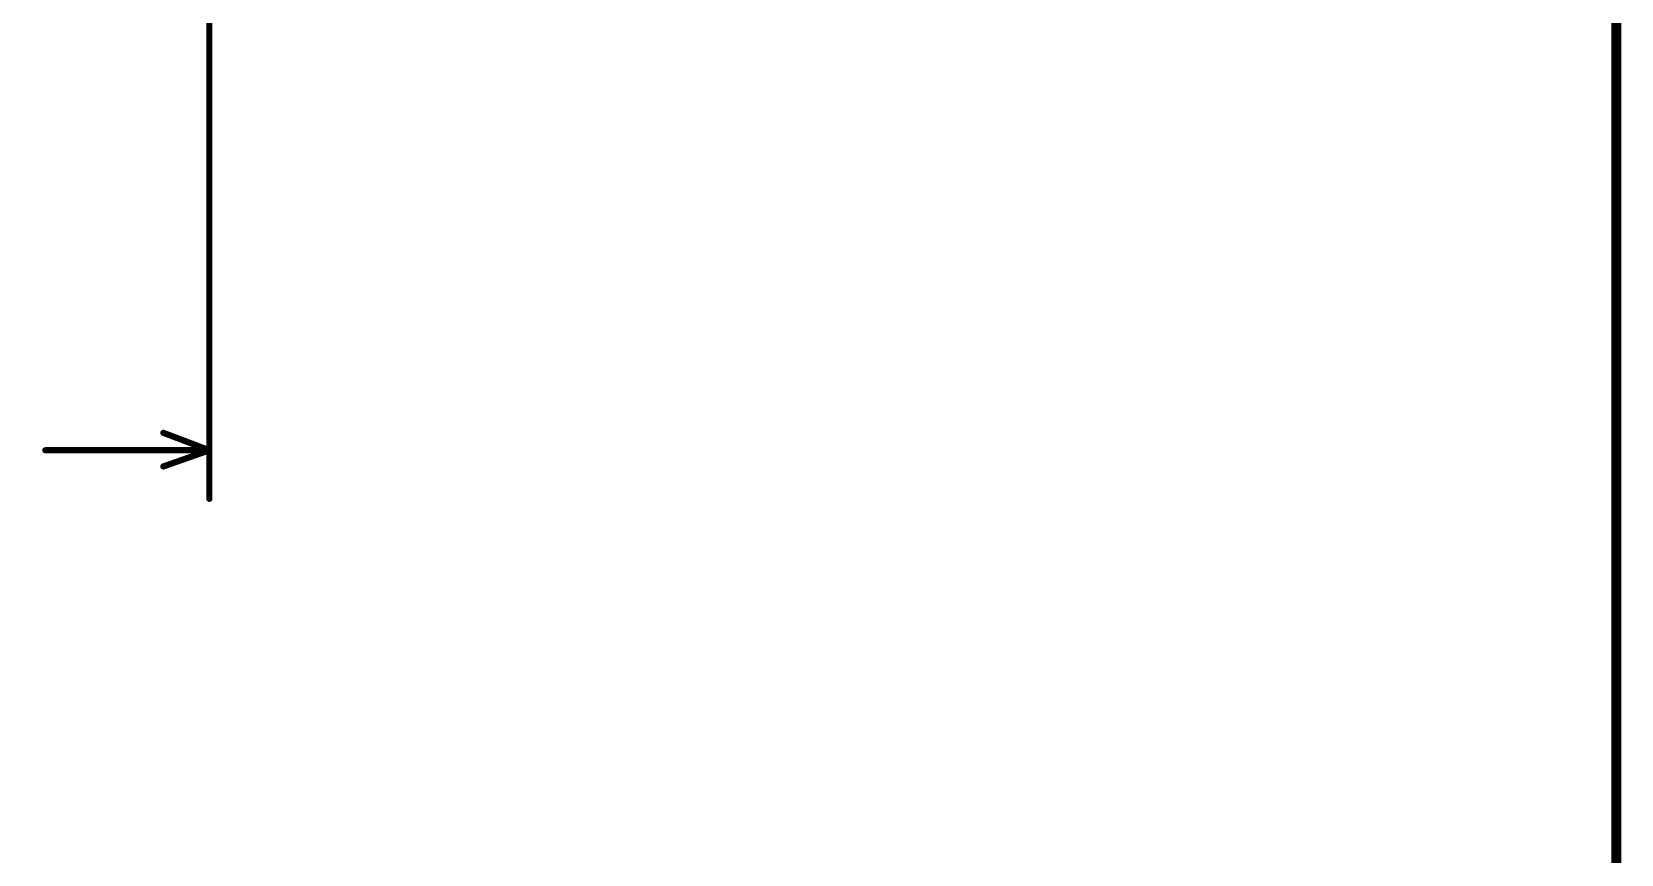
# Model space of a CAD drawing. Extents: x 2.09 to 10.05, y 1.3 to 6.57.
# Drawn here: x 8.772 to 10.051, y 3.84 to 4.501 of the extents above; entities that cross this region are included whole.
import ezdxf

# ---------------------------------------------------------------- set-up
doc = ezdxf.new("R2010")
doc.units = 0
doc.header["$LTSCALE"] = 25
doc.layers.get('0').update_dxf_attribs({"linetype": 'CONTINUOUS'})

# ---------------------------------------------------------------- blocks, each defined once
blk = doc.blocks.new('DISC')
at = {"color": 0, "const_width": 0.5}
blk.add_lwpolyline([(0, 0.25, 1), (0, -0.25, 1)], format="xyb", close=True, dxfattribs=at)

msp = doc.modelspace()

# ---------------------------------------------------------------- linework, layer by layer
at = {"color": 1, "const_width": 0.008}
msp.add_lwpolyline([(2.098, 1.303), (10.047, 1.303), (10.047, 6.567), (2.098, 6.567), (2.098, 1.303)], dxfattribs=at)
at = {"color": 3, "const_width": 0.005}
for points in [[(8.915, 5.785), (8.915, 4.126)], [(8.915, 4.165), (8.878, 4.179)], [(8.783, 4.165), (8.915, 4.165)], [(8.915, 4.165), (8.878, 4.152)]]:
    msp.add_lwpolyline(points, dxfattribs=at)

# ---------------------------------------------------------------- block references
at = {"color": 3, "xscale": 0.005, "yscale": 0.005}
for p in [(8.878, 4.179), (8.783, 4.165), (8.915, 4.165), (8.915, 4.165), (8.915, 4.165), (8.878, 4.152), (8.915, 4.126)]:
    msp.add_blockref('DISC', p, dxfattribs=at)

doc.saveas('drawing.dxf')
